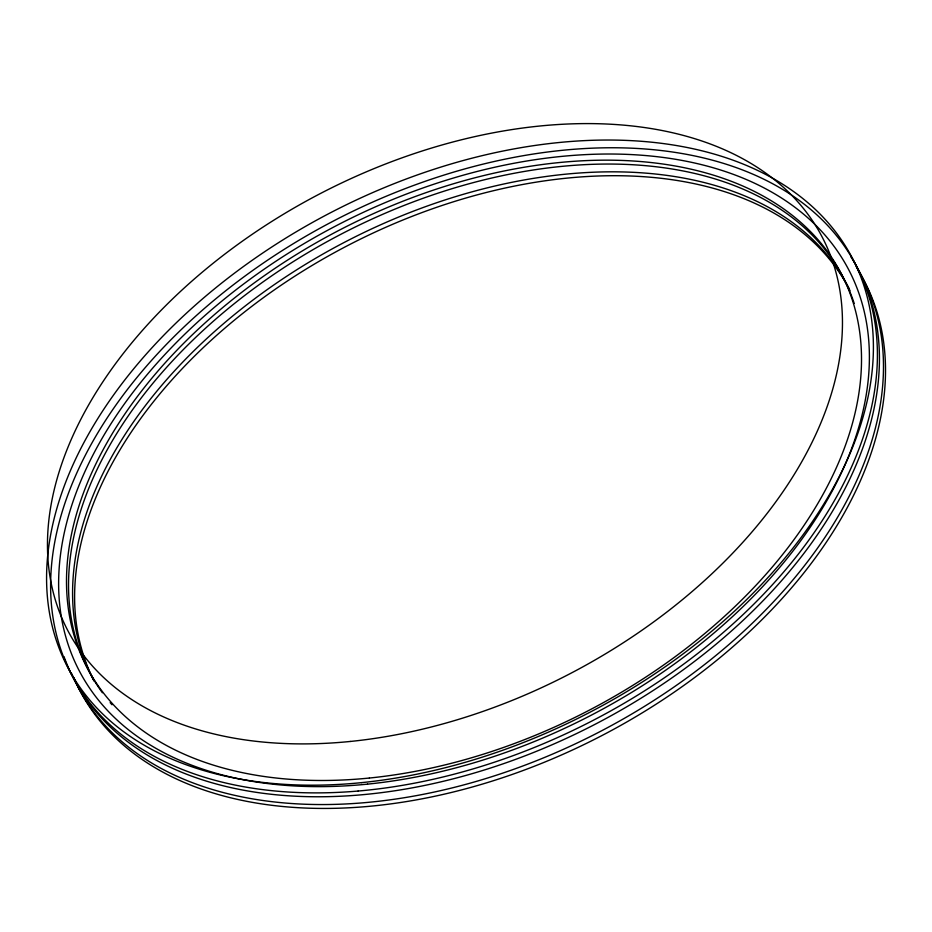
<?xml version="1.0" encoding="UTF-8"?>
<svg xmlns="http://www.w3.org/2000/svg" width="932" height="932" viewBox="0 0 932 932"><rect width="100%" height="100%" fill="white"/><g stroke="black" fill="none" stroke-linecap="round" stroke-linejoin="round"><path stroke-width="1.4" d="M94.027 680.884A425.423 270.595 -27.5 0 1 347.45 245.687A425.423 270.595 -27.5 0 1 848.912 288.396M856.298 266.692A442.432 281.417 -27.5 0 1 599.008 732.144A442.432 281.417 -27.5 0 1 71.624 673.533M858.325 270.571A442.432 281.417 -27.5 0 1 607.885 732.424A442.432 281.417 -27.5 0 1 77.74 686.371M76.529 683.832A442.432 281.417 -27.5 0 1 73.651 677.413M93.922 680.675A425.423 270.595 -27.5 0 1 347.356 240.805A425.423 270.595 -27.5 0 1 849.996 290.679M850.753 256.521A442.432 281.417 -27.5 0 1 590.166 726.82A442.432 281.417 -27.5 0 1 64.028 656.722M102.415 692.767A425.423 270.595 -27.5 0 1 342.347 233.524A425.423 270.595 -27.5 0 1 854.213 303.436M111.991 704.767A425.423 270.595 -27.5 0 1 110.162 702.635M367.523 784.138A433.858 275.965 -27.5 0 0 853.234 279.052A433.858 275.965 -27.5 0 0 171.278 347.776A433.858 275.965 -27.5 0 0 367.523 784.138M369.398 778.034A425.423 270.595 -27.5 0 0 845.673 282.769A425.423 270.595 -27.5 0 0 176.964 350.164A425.423 270.595 -27.5 0 0 369.398 778.034M350.35 741.453A425.423 270.595 -27.5 0 0 826.626 246.199A425.423 270.595 -27.5 0 0 157.927 313.583A425.423 270.595 -27.5 0 0 350.35 741.453M361.593 782.635A442.432 281.417 -27.5 0 0 856.927 267.566A442.432 281.417 -27.5 0 0 161.469 337.64A442.432 281.417 -27.5 0 0 361.593 782.635M358.168 791.035A442.432 281.417 -27.5 0 0 863.009 280.078A442.432 281.417 -27.5 0 0 170.847 339.854A442.432 281.417 -27.5 0 0 358.168 791.035"/></g></svg>
